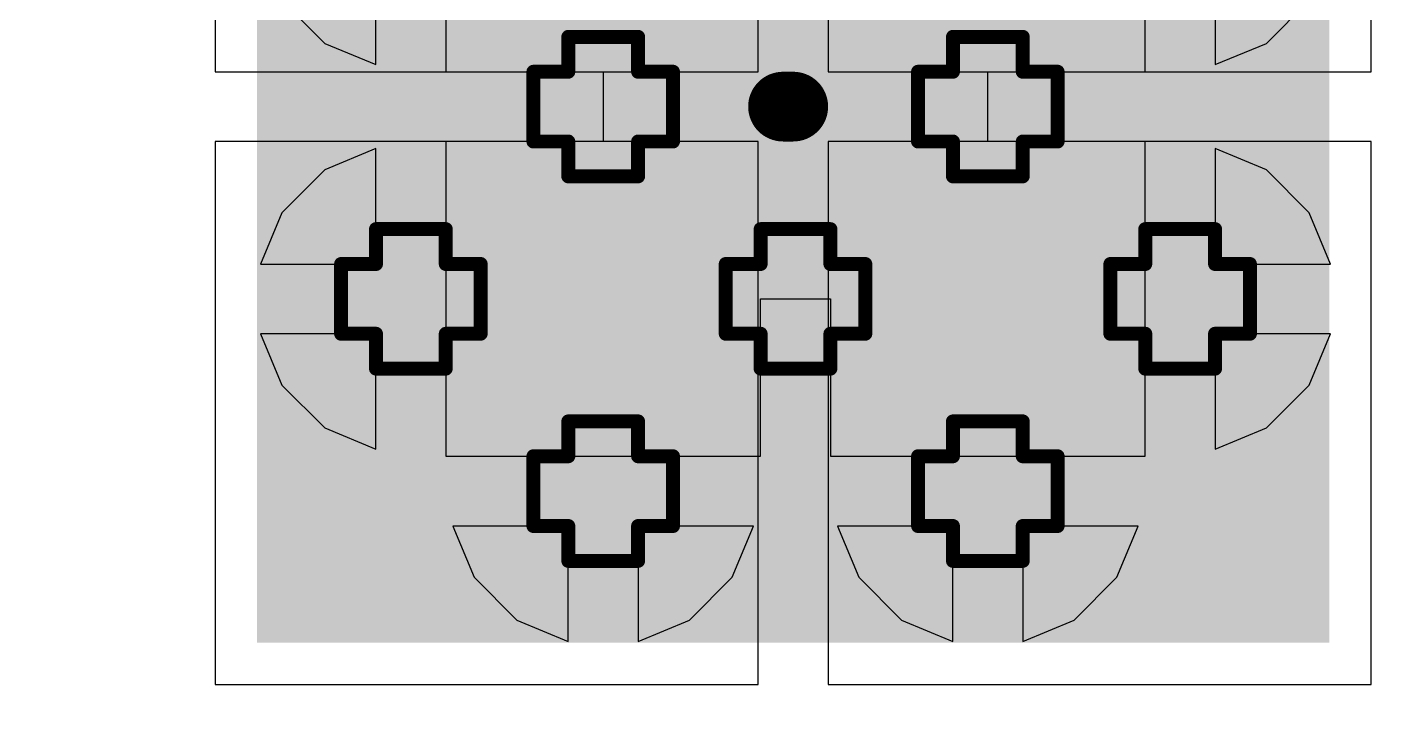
# Model space of a CAD drawing. Header units: inches. Extents: x -60 to 307, y -25 to 134.
# Drawn here: x 18.712 to 23.682, y 37.809 to 40.294 of the extents above; entities that cross this region are included whole.
import ezdxf

# ---------------------------------------------------------------- set-up
doc = ezdxf.new("R2010")
doc.units = ezdxf.units.IN
for name, color, linetype in [('BOARD OUTLINE', 216, 'Continuous'), ('Bottom Layer', 5, 'Continuous'), ('Bottom Solder', 6, 'Continuous'), ('Drill Drawing', 1, 'Continuous'), ('Top Layer', 1, 'Continuous'), ('Top Paste', 8, 'Continuous'), ('Top Solder', 216, 'Continuous'), ('Via Holes', 16, 'Continuous')]:
    doc.layers.add(name, color=color, linetype=linetype)

# ---------------------------------------------------------------- blocks, each defined once
blk = doc.blocks.new('41_SMD_M______10')
at = {"layer": 'Top Layer'}
blk.add_hatch(color=1, dxfattribs=at).paths.add_polyline_path([(-3.35, 3.11), (0.35, 3.11), (0.35, -0.59), (-3.35, -0.59)])
at = {"layer": 'Top Paste'}
blk.add_hatch(color=8, dxfattribs=at).paths.add_polyline_path([(-3.35, 3.11), (0.35, 3.11), (0.35, -0.59), (-3.35, -0.59)])
at = {"layer": 'Top Solder'}
blk.add_hatch(color=216, dxfattribs=at).paths.add_polyline_path([(-3.4516, 3.2116), (0.4516, 3.2116), (0.4516, -0.6916), (-3.4516, -0.6916)])

msp = doc.modelspace()

# ---------------------------------------------------------------- hatches: boundary and pattern name
at = {"layer": 'Bottom Layer'}
h = msp.add_hatch(color=5, dxfattribs=at)
edge = h.paths.add_edge_path()
edge.add_arc((20.8084, 40.005), 0.3, 0, 360)
h = msp.add_hatch(color=5, dxfattribs=at)
edge = h.paths.add_edge_path()
edge.add_arc((22.2084, 40.005), 0.3, 0, 360)
h = msp.add_hatch(color=5, dxfattribs=at)
edge = h.paths.add_edge_path()
edge.add_arc((20.1084, 39.305), 0.3, 0, 360)
h = msp.add_hatch(color=5, dxfattribs=at)
edge = h.paths.add_edge_path()
edge.add_arc((21.5084, 39.305), 0.3, 0, 360)
h = msp.add_hatch(color=5, dxfattribs=at)
edge = h.paths.add_edge_path()
edge.add_arc((22.9084, 39.305), 0.3, 0, 360)
h = msp.add_hatch(color=5, dxfattribs=at)
edge = h.paths.add_edge_path()
edge.add_arc((20.8084, 38.605), 0.3, 0, 360)
h = msp.add_hatch(color=5, dxfattribs=at)
edge = h.paths.add_edge_path()
edge.add_arc((22.2084, 38.605), 0.3, 0, 360)
at = {"layer": 'Bottom Solder'}
h = msp.add_hatch(color=6, dxfattribs=at)
edge = h.paths.add_edge_path()
edge.add_arc((20.8084, 40.005), 0.4016, 0, 360)
h = msp.add_hatch(color=6, dxfattribs=at)
edge = h.paths.add_edge_path()
edge.add_arc((22.2084, 40.005), 0.4016, 0, 360)
h = msp.add_hatch(color=6, dxfattribs=at)
edge = h.paths.add_edge_path()
edge.add_arc((20.1084, 39.305), 0.4016, 0, 360)
h = msp.add_hatch(color=6, dxfattribs=at)
edge = h.paths.add_edge_path()
edge.add_arc((21.5084, 39.305), 0.4016, 0, 360)
h = msp.add_hatch(color=6, dxfattribs=at)
edge = h.paths.add_edge_path()
edge.add_arc((22.9084, 39.305), 0.4016, 0, 360)
h = msp.add_hatch(color=6, dxfattribs=at)
edge = h.paths.add_edge_path()
edge.add_arc((20.8084, 38.605), 0.4016, 0, 360)
h = msp.add_hatch(color=6, dxfattribs=at)
edge = h.paths.add_edge_path()
edge.add_arc((22.2084, 38.605), 0.4016, 0, 360)
at = {"layer": 'Top Layer'}
h = msp.add_hatch(color=1, dxfattribs=at)
edge = h.paths.add_edge_path()
edge.add_arc((20.8084, 40.005), 0.3, 0, 360)
h = msp.add_hatch(color=1, dxfattribs=at)
edge = h.paths.add_edge_path()
edge.add_arc((22.2084, 40.005), 0.3, 0, 360)
h = msp.add_hatch(color=1, dxfattribs=at)
edge = h.paths.add_edge_path()
edge.add_arc((20.1084, 39.305), 0.3, 0, 360)
h = msp.add_hatch(color=1, dxfattribs=at)
edge = h.paths.add_edge_path()
edge.add_arc((21.5084, 39.305), 0.3, 0, 360)
h = msp.add_hatch(color=1, dxfattribs=at)
edge = h.paths.add_edge_path()
edge.add_arc((22.9084, 39.305), 0.3, 0, 360)
h = msp.add_hatch(color=1, dxfattribs=at)
edge = h.paths.add_edge_path()
edge.add_arc((20.8084, 38.605), 0.3, 0, 360)
h = msp.add_hatch(color=1, dxfattribs=at)
edge = h.paths.add_edge_path()
edge.add_arc((22.2084, 38.605), 0.3, 0, 360)
at = {"layer": 'Top Solder'}
h = msp.add_hatch(color=216, dxfattribs=at)
edge = h.paths.add_edge_path()
edge.add_arc((20.8084, 40.005), 0.4016, 0, 360)
h = msp.add_hatch(color=216, dxfattribs=at)
edge = h.paths.add_edge_path()
edge.add_arc((22.2084, 40.005), 0.4016, 0, 360)
h = msp.add_hatch(color=216, dxfattribs=at)
edge = h.paths.add_edge_path()
edge.add_arc((20.1084, 39.305), 0.4016, 0, 360)
h = msp.add_hatch(color=216, dxfattribs=at)
edge = h.paths.add_edge_path()
edge.add_arc((21.5084, 39.305), 0.4016, 0, 360)
h = msp.add_hatch(color=216, dxfattribs=at)
edge = h.paths.add_edge_path()
edge.add_arc((22.9084, 39.305), 0.4016, 0, 360)
h = msp.add_hatch(color=216, dxfattribs=at)
edge = h.paths.add_edge_path()
edge.add_arc((20.8084, 38.605), 0.4016, 0, 360)
h = msp.add_hatch(color=216, dxfattribs=at)
edge = h.paths.add_edge_path()
edge.add_arc((22.2084, 38.605), 0.4016, 0, 360)
at = {"layer": 'Via Holes'}
h = msp.add_hatch(color=7, dxfattribs=at)
edge = h.paths.add_edge_path()
edge.add_arc((20.8084, 40.005), 0.15, 0, 360)
h = msp.add_hatch(color=7, dxfattribs=at)
edge = h.paths.add_edge_path()
edge.add_arc((22.2084, 40.005), 0.15, 0, 360)
h = msp.add_hatch(color=7, dxfattribs=at)
edge = h.paths.add_edge_path()
edge.add_arc((20.1084, 39.305), 0.15, 0, 360)
h = msp.add_hatch(color=7, dxfattribs=at)
edge = h.paths.add_edge_path()
edge.add_arc((21.5084, 39.305), 0.15, 0, 360)
h = msp.add_hatch(color=7, dxfattribs=at)
edge = h.paths.add_edge_path()
edge.add_arc((22.9084, 39.305), 0.15, 0, 360)
h = msp.add_hatch(color=7, dxfattribs=at)
edge = h.paths.add_edge_path()
edge.add_arc((20.8084, 38.605), 0.15, 0, 360)
h = msp.add_hatch(color=7, dxfattribs=at)
edge = h.paths.add_edge_path()
edge.add_arc((22.2084, 38.605), 0.15, 0, 360)

# ---------------------------------------------------------------- linework, layer by layer
at = {"layer": 'BOARD OUTLINE'}
msp.add_lwpolyline([(33.8897, 54.2383, 0.254, 0.254, -6.230382), (11.9835, 54.2604, 0.254, 0.254, 0)], format="xyseb", dxfattribs=at)
at = {"layer": 'Bottom Layer'}
for p, q in [((20.2354, 40.705), (20.2354, 40.132)), ((22.7814, 40.132), (22.7814, 40.705)), ((19.9814, 40.158), (19.9814, 40.578)), ((23.0354, 40.578), (23.0354, 40.158)), ((19.6387, 40.3912), (19.7946, 40.2353)), ((23.2222, 40.2353), (23.3781, 40.3912)), ((19.7946, 40.2353), (19.9814, 40.158)), ((23.0354, 40.158), (23.2222, 40.2353)), ((20.2354, 40.132), (20.8084, 40.132)), ((20.8084, 40.132), (20.8084, 39.878)), ((22.2084, 39.878), (22.2084, 40.132)), ((22.2084, 40.132), (22.7814, 40.132)), ((20.8084, 39.878), (20.2354, 39.878)), ((20.2354, 39.878), (20.2354, 39.305)), ((22.7814, 39.878), (22.2084, 39.878)), ((22.7814, 39.305), (22.7814, 39.878)), ((19.9814, 39.852), (19.7946, 39.7747)), ((19.9814, 39.432), (19.9814, 39.852)), ((23.2222, 39.7747), (23.0354, 39.852)), ((23.0354, 39.852), (23.0354, 39.432)), ((19.7946, 39.7747), (19.6387, 39.6188)), ((23.3781, 39.6188), (23.2222, 39.7747)), ((19.6387, 39.6188), (19.5614, 39.432)), ((23.4554, 39.432), (23.3781, 39.6188)), ((19.5614, 39.432), (19.9814, 39.432)), ((23.0354, 39.432), (23.4554, 39.432)), ((20.2354, 39.305), (20.2354, 38.732)), ((21.3814, 38.732), (21.3814, 39.305)), ((21.3814, 39.305), (21.6354, 39.305)), ((21.6354, 39.305), (21.6354, 38.732)), ((22.7814, 38.732), (22.7814, 39.305)), ((19.9814, 39.178), (19.5614, 39.178)), ((19.5614, 39.178), (19.6387, 38.9912)), ((19.9814, 38.758), (19.9814, 39.178)), ((23.4554, 39.178), (23.0354, 39.178)), ((23.0354, 39.178), (23.0354, 38.758)), ((23.3781, 38.9912), (23.4554, 39.178)), ((19.6387, 38.9912), (19.7946, 38.8353)), ((23.2222, 38.8353), (23.3781, 38.9912)), ((19.7946, 38.8353), (19.9814, 38.758)), ((23.0354, 38.758), (23.2222, 38.8353)), ((20.2354, 38.732), (21.3814, 38.732)), ((21.6354, 38.732), (22.7814, 38.732)), ((20.6814, 38.478), (20.2614, 38.478)), ((20.2614, 38.478), (20.3387, 38.2912)), ((20.6814, 38.058), (20.6814, 38.478)), ((21.3554, 38.478), (20.9354, 38.478)), ((20.9354, 38.478), (20.9354, 38.058)), ((21.2781, 38.2912), (21.3554, 38.478)), ((22.0814, 38.478), (21.6614, 38.478)), ((21.6614, 38.478), (21.7387, 38.2912)), ((22.0814, 38.058), (22.0814, 38.478)), ((22.7554, 38.478), (22.3354, 38.478)), ((22.3354, 38.478), (22.3354, 38.058)), ((22.6781, 38.2912), (22.7554, 38.478)), ((20.3387, 38.2912), (20.4946, 38.1353)), ((21.1222, 38.1353), (21.2781, 38.2912)), ((21.7387, 38.2912), (21.8946, 38.1353)), ((22.5222, 38.1353), (22.6781, 38.2912)), ((20.4946, 38.1353), (20.6814, 38.058)), ((20.9354, 38.058), (21.1222, 38.1353)), ((21.8946, 38.1353), (22.0814, 38.058)), ((22.3354, 38.058), (22.5222, 38.1353))]:
    msp.add_line(p, q, dxfattribs=at)
at = {"layer": 'Drill Drawing'}
for points in [[(20.6814, 40.132, 0.0508, 0.0508, 0), (20.6814, 40.259, 0.0508, 0.0508, 0)], [(20.6814, 40.259, 0.0508, 0.0508, 0), (20.9354, 40.259, 0.0508, 0.0508, 0)], [(20.9354, 40.132, 0.0508, 0.0508, 0), (20.9354, 40.259, 0.0508, 0.0508, 0)], [(22.0814, 40.132, 0.0508, 0.0508, 0), (22.0814, 40.259, 0.0508, 0.0508, 0)], [(22.0814, 40.259, 0.0508, 0.0508, 0), (22.3354, 40.259, 0.0508, 0.0508, 0)], [(22.3354, 40.132, 0.0508, 0.0508, 0), (22.3354, 40.259, 0.0508, 0.0508, 0)], [(20.5544, 39.878, 0.0508, 0.0508, 0), (20.5544, 40.132, 0.0508, 0.0508, 0)], [(20.5544, 40.132, 0.0508, 0.0508, 0), (20.6814, 40.132, 0.0508, 0.0508, 0)], [(20.9354, 40.132, 0.0508, 0.0508, 0), (21.0624, 40.132, 0.0508, 0.0508, 0)], [(21.0624, 39.878, 0.0508, 0.0508, 0), (21.0624, 40.132, 0.0508, 0.0508, 0)], [(21.9544, 39.878, 0.0508, 0.0508, 0), (21.9544, 40.132, 0.0508, 0.0508, 0)], [(21.9544, 40.132, 0.0508, 0.0508, 0), (22.0814, 40.132, 0.0508, 0.0508, 0)], [(22.3354, 40.132, 0.0508, 0.0508, 0), (22.4624, 40.132, 0.0508, 0.0508, 0)], [(22.4624, 39.878, 0.0508, 0.0508, 0), (22.4624, 40.132, 0.0508, 0.0508, 0)], [(20.5544, 39.878, 0.0508, 0.0508, 0), (20.6814, 39.878, 0.0508, 0.0508, 0)], [(20.6814, 39.751, 0.0508, 0.0508, 0), (20.6814, 39.878, 0.0508, 0.0508, 0)], [(20.9354, 39.878, 0.0508, 0.0508, 0), (21.0624, 39.878, 0.0508, 0.0508, 0)], [(20.9354, 39.751, 0.0508, 0.0508, 0), (20.9354, 39.878, 0.0508, 0.0508, 0)], [(21.9544, 39.878, 0.0508, 0.0508, 0), (22.0814, 39.878, 0.0508, 0.0508, 0)], [(22.0814, 39.751, 0.0508, 0.0508, 0), (22.0814, 39.878, 0.0508, 0.0508, 0)], [(22.3354, 39.878, 0.0508, 0.0508, 0), (22.4624, 39.878, 0.0508, 0.0508, 0)], [(22.3354, 39.751, 0.0508, 0.0508, 0), (22.3354, 39.878, 0.0508, 0.0508, 0)], [(20.6814, 39.751, 0.0508, 0.0508, 0), (20.9354, 39.751, 0.0508, 0.0508, 0)], [(22.0814, 39.751, 0.0508, 0.0508, 0), (22.3354, 39.751, 0.0508, 0.0508, 0)], [(19.9814, 39.432, 0.0508, 0.0508, 0), (19.9814, 39.559, 0.0508, 0.0508, 0)], [(19.9814, 39.559, 0.0508, 0.0508, 0), (20.2354, 39.559, 0.0508, 0.0508, 0)], [(20.2354, 39.432, 0.0508, 0.0508, 0), (20.2354, 39.559, 0.0508, 0.0508, 0)], [(21.3814, 39.432, 0.0508, 0.0508, 0), (21.3814, 39.559, 0.0508, 0.0508, 0)], [(21.3814, 39.559, 0.0508, 0.0508, 0), (21.6354, 39.559, 0.0508, 0.0508, 0)], [(21.6354, 39.432, 0.0508, 0.0508, 0), (21.6354, 39.559, 0.0508, 0.0508, 0)], [(22.7814, 39.432, 0.0508, 0.0508, 0), (22.7814, 39.559, 0.0508, 0.0508, 0)], [(22.7814, 39.559, 0.0508, 0.0508, 0), (23.0354, 39.559, 0.0508, 0.0508, 0)], [(23.0354, 39.432, 0.0508, 0.0508, 0), (23.0354, 39.559, 0.0508, 0.0508, 0)], [(19.8544, 39.178, 0.0508, 0.0508, 0), (19.8544, 39.432, 0.0508, 0.0508, 0)], [(19.8544, 39.432, 0.0508, 0.0508, 0), (19.9814, 39.432, 0.0508, 0.0508, 0)], [(20.2354, 39.432, 0.0508, 0.0508, 0), (20.3624, 39.432, 0.0508, 0.0508, 0)], [(20.3624, 39.178, 0.0508, 0.0508, 0), (20.3624, 39.432, 0.0508, 0.0508, 0)], [(21.2544, 39.178, 0.0508, 0.0508, 0), (21.2544, 39.432, 0.0508, 0.0508, 0)], [(21.2544, 39.432, 0.0508, 0.0508, 0), (21.3814, 39.432, 0.0508, 0.0508, 0)], [(21.6354, 39.432, 0.0508, 0.0508, 0), (21.7624, 39.432, 0.0508, 0.0508, 0)], [(21.7624, 39.178, 0.0508, 0.0508, 0), (21.7624, 39.432, 0.0508, 0.0508, 0)], [(22.6544, 39.178, 0.0508, 0.0508, 0), (22.6544, 39.432, 0.0508, 0.0508, 0)], [(22.6544, 39.432, 0.0508, 0.0508, 0), (22.7814, 39.432, 0.0508, 0.0508, 0)], [(23.0354, 39.432, 0.0508, 0.0508, 0), (23.1624, 39.432, 0.0508, 0.0508, 0)], [(23.1624, 39.178, 0.0508, 0.0508, 0), (23.1624, 39.432, 0.0508, 0.0508, 0)], [(19.8544, 39.178, 0.0508, 0.0508, 0), (19.9814, 39.178, 0.0508, 0.0508, 0)], [(19.9814, 39.051, 0.0508, 0.0508, 0), (19.9814, 39.178, 0.0508, 0.0508, 0)], [(20.2354, 39.178, 0.0508, 0.0508, 0), (20.3624, 39.178, 0.0508, 0.0508, 0)], [(20.2354, 39.051, 0.0508, 0.0508, 0), (20.2354, 39.178, 0.0508, 0.0508, 0)], [(21.2544, 39.178, 0.0508, 0.0508, 0), (21.3814, 39.178, 0.0508, 0.0508, 0)], [(21.3814, 39.051, 0.0508, 0.0508, 0), (21.3814, 39.178, 0.0508, 0.0508, 0)], [(21.6354, 39.178, 0.0508, 0.0508, 0), (21.7624, 39.178, 0.0508, 0.0508, 0)], [(21.6354, 39.051, 0.0508, 0.0508, 0), (21.6354, 39.178, 0.0508, 0.0508, 0)], [(22.6544, 39.178, 0.0508, 0.0508, 0), (22.7814, 39.178, 0.0508, 0.0508, 0)], [(22.7814, 39.051, 0.0508, 0.0508, 0), (22.7814, 39.178, 0.0508, 0.0508, 0)], [(23.0354, 39.178, 0.0508, 0.0508, 0), (23.1624, 39.178, 0.0508, 0.0508, 0)], [(23.0354, 39.051, 0.0508, 0.0508, 0), (23.0354, 39.178, 0.0508, 0.0508, 0)], [(19.9814, 39.051, 0.0508, 0.0508, 0), (20.2354, 39.051, 0.0508, 0.0508, 0)], [(21.3814, 39.051, 0.0508, 0.0508, 0), (21.6354, 39.051, 0.0508, 0.0508, 0)], [(22.7814, 39.051, 0.0508, 0.0508, 0), (23.0354, 39.051, 0.0508, 0.0508, 0)], [(20.6814, 38.732, 0.0508, 0.0508, 0), (20.6814, 38.859, 0.0508, 0.0508, 0)], [(20.6814, 38.859, 0.0508, 0.0508, 0), (20.9354, 38.859, 0.0508, 0.0508, 0)], [(20.9354, 38.732, 0.0508, 0.0508, 0), (20.9354, 38.859, 0.0508, 0.0508, 0)], [(22.0814, 38.732, 0.0508, 0.0508, 0), (22.0814, 38.859, 0.0508, 0.0508, 0)], [(22.0814, 38.859, 0.0508, 0.0508, 0), (22.3354, 38.859, 0.0508, 0.0508, 0)], [(22.3354, 38.732, 0.0508, 0.0508, 0), (22.3354, 38.859, 0.0508, 0.0508, 0)], [(20.5544, 38.478, 0.0508, 0.0508, 0), (20.5544, 38.732, 0.0508, 0.0508, 0)], [(20.5544, 38.732, 0.0508, 0.0508, 0), (20.6814, 38.732, 0.0508, 0.0508, 0)], [(20.9354, 38.732, 0.0508, 0.0508, 0), (21.0624, 38.732, 0.0508, 0.0508, 0)], [(21.0624, 38.478, 0.0508, 0.0508, 0), (21.0624, 38.732, 0.0508, 0.0508, 0)], [(21.9544, 38.478, 0.0508, 0.0508, 0), (21.9544, 38.732, 0.0508, 0.0508, 0)], [(21.9544, 38.732, 0.0508, 0.0508, 0), (22.0814, 38.732, 0.0508, 0.0508, 0)], [(22.3354, 38.732, 0.0508, 0.0508, 0), (22.4624, 38.732, 0.0508, 0.0508, 0)], [(22.4624, 38.478, 0.0508, 0.0508, 0), (22.4624, 38.732, 0.0508, 0.0508, 0)], [(20.5544, 38.478, 0.0508, 0.0508, 0), (20.6814, 38.478, 0.0508, 0.0508, 0)], [(20.6814, 38.351, 0.0508, 0.0508, 0), (20.6814, 38.478, 0.0508, 0.0508, 0)], [(20.9354, 38.478, 0.0508, 0.0508, 0), (21.0624, 38.478, 0.0508, 0.0508, 0)], [(20.9354, 38.351, 0.0508, 0.0508, 0), (20.9354, 38.478, 0.0508, 0.0508, 0)], [(21.9544, 38.478, 0.0508, 0.0508, 0), (22.0814, 38.478, 0.0508, 0.0508, 0)], [(22.0814, 38.351, 0.0508, 0.0508, 0), (22.0814, 38.478, 0.0508, 0.0508, 0)], [(22.3354, 38.478, 0.0508, 0.0508, 0), (22.4624, 38.478, 0.0508, 0.0508, 0)], [(22.3354, 38.351, 0.0508, 0.0508, 0), (22.3354, 38.478, 0.0508, 0.0508, 0)], [(20.6814, 38.351, 0.0508, 0.0508, 0), (20.9354, 38.351, 0.0508, 0.0508, 0)], [(22.0814, 38.351, 0.0508, 0.0508, 0), (22.3354, 38.351, 0.0508, 0.0508, 0)]]:
    msp.add_lwpolyline(points, format="xyseb", dxfattribs=at)
for points in [[(20.6687, 40.259, 0.0254, 0.0254, 1), (20.6941, 40.259, 0.0254, 0.0254, 1)], [(20.6687, 40.259, 0.0254, 0.0254, 1), (20.6941, 40.259, 0.0254, 0.0254, 1)], [(20.9227, 40.259, 0.0254, 0.0254, 1), (20.9481, 40.259, 0.0254, 0.0254, 1)], [(20.9227, 40.259, 0.0254, 0.0254, 1), (20.9481, 40.259, 0.0254, 0.0254, 1)], [(22.0687, 40.259, 0.0254, 0.0254, 1), (22.0941, 40.259, 0.0254, 0.0254, 1)], [(22.0687, 40.259, 0.0254, 0.0254, 1), (22.0941, 40.259, 0.0254, 0.0254, 1)], [(22.3227, 40.259, 0.0254, 0.0254, 1), (22.3481, 40.259, 0.0254, 0.0254, 1)], [(22.3227, 40.259, 0.0254, 0.0254, 1), (22.3481, 40.259, 0.0254, 0.0254, 1)], [(20.5417, 40.132, 0.0254, 0.0254, 1), (20.5671, 40.132, 0.0254, 0.0254, 1)], [(20.5417, 40.132, 0.0254, 0.0254, 1), (20.5671, 40.132, 0.0254, 0.0254, 1)], [(20.6687, 40.132, 0.0254, 0.0254, 1), (20.6941, 40.132, 0.0254, 0.0254, 1)], [(20.6687, 40.132, 0.0254, 0.0254, 1), (20.6941, 40.132, 0.0254, 0.0254, 1)], [(20.9227, 40.132, 0.0254, 0.0254, 1), (20.9481, 40.132, 0.0254, 0.0254, 1)], [(20.9227, 40.132, 0.0254, 0.0254, 1), (20.9481, 40.132, 0.0254, 0.0254, 1)], [(21.0497, 40.132, 0.0254, 0.0254, 1), (21.0751, 40.132, 0.0254, 0.0254, 1)], [(21.0497, 40.132, 0.0254, 0.0254, 1), (21.0751, 40.132, 0.0254, 0.0254, 1)], [(21.9417, 40.132, 0.0254, 0.0254, 1), (21.9671, 40.132, 0.0254, 0.0254, 1)], [(21.9417, 40.132, 0.0254, 0.0254, 1), (21.9671, 40.132, 0.0254, 0.0254, 1)], [(22.0687, 40.132, 0.0254, 0.0254, 1), (22.0941, 40.132, 0.0254, 0.0254, 1)], [(22.0687, 40.132, 0.0254, 0.0254, 1), (22.0941, 40.132, 0.0254, 0.0254, 1)], [(22.3227, 40.132, 0.0254, 0.0254, 1), (22.3481, 40.132, 0.0254, 0.0254, 1)], [(22.3227, 40.132, 0.0254, 0.0254, 1), (22.3481, 40.132, 0.0254, 0.0254, 1)], [(22.4497, 40.132, 0.0254, 0.0254, 1), (22.4751, 40.132, 0.0254, 0.0254, 1)], [(22.4497, 40.132, 0.0254, 0.0254, 1), (22.4751, 40.132, 0.0254, 0.0254, 1)], [(20.5417, 39.878, 0.0254, 0.0254, 1), (20.5671, 39.878, 0.0254, 0.0254, 1)], [(20.5417, 39.878, 0.0254, 0.0254, 1), (20.5671, 39.878, 0.0254, 0.0254, 1)], [(20.6687, 39.878, 0.0254, 0.0254, 1), (20.6941, 39.878, 0.0254, 0.0254, 1)], [(20.6687, 39.878, 0.0254, 0.0254, 1), (20.6941, 39.878, 0.0254, 0.0254, 1)], [(20.9227, 39.878, 0.0254, 0.0254, 1), (20.9481, 39.878, 0.0254, 0.0254, 1)], [(20.9227, 39.878, 0.0254, 0.0254, 1), (20.9481, 39.878, 0.0254, 0.0254, 1)], [(21.0497, 39.878, 0.0254, 0.0254, 1), (21.0751, 39.878, 0.0254, 0.0254, 1)], [(21.0497, 39.878, 0.0254, 0.0254, 1), (21.0751, 39.878, 0.0254, 0.0254, 1)], [(21.9417, 39.878, 0.0254, 0.0254, 1), (21.9671, 39.878, 0.0254, 0.0254, 1)], [(21.9417, 39.878, 0.0254, 0.0254, 1), (21.9671, 39.878, 0.0254, 0.0254, 1)], [(22.0687, 39.878, 0.0254, 0.0254, 1), (22.0941, 39.878, 0.0254, 0.0254, 1)], [(22.0687, 39.878, 0.0254, 0.0254, 1), (22.0941, 39.878, 0.0254, 0.0254, 1)], [(22.3227, 39.878, 0.0254, 0.0254, 1), (22.3481, 39.878, 0.0254, 0.0254, 1)], [(22.3227, 39.878, 0.0254, 0.0254, 1), (22.3481, 39.878, 0.0254, 0.0254, 1)], [(22.4497, 39.878, 0.0254, 0.0254, 1), (22.4751, 39.878, 0.0254, 0.0254, 1)], [(22.4497, 39.878, 0.0254, 0.0254, 1), (22.4751, 39.878, 0.0254, 0.0254, 1)], [(20.6687, 39.751, 0.0254, 0.0254, 1), (20.6941, 39.751, 0.0254, 0.0254, 1)], [(20.6687, 39.751, 0.0254, 0.0254, 1), (20.6941, 39.751, 0.0254, 0.0254, 1)], [(20.9227, 39.751, 0.0254, 0.0254, 1), (20.9481, 39.751, 0.0254, 0.0254, 1)], [(20.9227, 39.751, 0.0254, 0.0254, 1), (20.9481, 39.751, 0.0254, 0.0254, 1)], [(22.0687, 39.751, 0.0254, 0.0254, 1), (22.0941, 39.751, 0.0254, 0.0254, 1)], [(22.0687, 39.751, 0.0254, 0.0254, 1), (22.0941, 39.751, 0.0254, 0.0254, 1)], [(22.3227, 39.751, 0.0254, 0.0254, 1), (22.3481, 39.751, 0.0254, 0.0254, 1)], [(22.3227, 39.751, 0.0254, 0.0254, 1), (22.3481, 39.751, 0.0254, 0.0254, 1)], [(19.9687, 39.559, 0.0254, 0.0254, 1), (19.9941, 39.559, 0.0254, 0.0254, 1)], [(19.9687, 39.559, 0.0254, 0.0254, 1), (19.9941, 39.559, 0.0254, 0.0254, 1)], [(20.2227, 39.559, 0.0254, 0.0254, 1), (20.2481, 39.559, 0.0254, 0.0254, 1)], [(20.2227, 39.559, 0.0254, 0.0254, 1), (20.2481, 39.559, 0.0254, 0.0254, 1)], [(21.3687, 39.559, 0.0254, 0.0254, 1), (21.3941, 39.559, 0.0254, 0.0254, 1)], [(21.3687, 39.559, 0.0254, 0.0254, 1), (21.3941, 39.559, 0.0254, 0.0254, 1)], [(21.6227, 39.559, 0.0254, 0.0254, 1), (21.6481, 39.559, 0.0254, 0.0254, 1)], [(21.6227, 39.559, 0.0254, 0.0254, 1), (21.6481, 39.559, 0.0254, 0.0254, 1)], [(22.7687, 39.559, 0.0254, 0.0254, 1), (22.7941, 39.559, 0.0254, 0.0254, 1)], [(22.7687, 39.559, 0.0254, 0.0254, 1), (22.7941, 39.559, 0.0254, 0.0254, 1)], [(23.0227, 39.559, 0.0254, 0.0254, 1), (23.0481, 39.559, 0.0254, 0.0254, 1)], [(23.0227, 39.559, 0.0254, 0.0254, 1), (23.0481, 39.559, 0.0254, 0.0254, 1)], [(19.8417, 39.432, 0.0254, 0.0254, 1), (19.8671, 39.432, 0.0254, 0.0254, 1)], [(19.8417, 39.432, 0.0254, 0.0254, 1), (19.8671, 39.432, 0.0254, 0.0254, 1)], [(19.9687, 39.432, 0.0254, 0.0254, 1), (19.9941, 39.432, 0.0254, 0.0254, 1)], [(19.9687, 39.432, 0.0254, 0.0254, 1), (19.9941, 39.432, 0.0254, 0.0254, 1)], [(20.2227, 39.432, 0.0254, 0.0254, 1), (20.2481, 39.432, 0.0254, 0.0254, 1)], [(20.2227, 39.432, 0.0254, 0.0254, 1), (20.2481, 39.432, 0.0254, 0.0254, 1)], [(20.3497, 39.432, 0.0254, 0.0254, 1), (20.3751, 39.432, 0.0254, 0.0254, 1)], [(20.3497, 39.432, 0.0254, 0.0254, 1), (20.3751, 39.432, 0.0254, 0.0254, 1)], [(21.2417, 39.432, 0.0254, 0.0254, 1), (21.2671, 39.432, 0.0254, 0.0254, 1)], [(21.2417, 39.432, 0.0254, 0.0254, 1), (21.2671, 39.432, 0.0254, 0.0254, 1)], [(21.3687, 39.432, 0.0254, 0.0254, 1), (21.3941, 39.432, 0.0254, 0.0254, 1)], [(21.3687, 39.432, 0.0254, 0.0254, 1), (21.3941, 39.432, 0.0254, 0.0254, 1)], [(21.6227, 39.432, 0.0254, 0.0254, 1), (21.6481, 39.432, 0.0254, 0.0254, 1)], [(21.6227, 39.432, 0.0254, 0.0254, 1), (21.6481, 39.432, 0.0254, 0.0254, 1)], [(21.7497, 39.432, 0.0254, 0.0254, 1), (21.7751, 39.432, 0.0254, 0.0254, 1)], [(21.7497, 39.432, 0.0254, 0.0254, 1), (21.7751, 39.432, 0.0254, 0.0254, 1)], [(22.6417, 39.432, 0.0254, 0.0254, 1), (22.6671, 39.432, 0.0254, 0.0254, 1)], [(22.6417, 39.432, 0.0254, 0.0254, 1), (22.6671, 39.432, 0.0254, 0.0254, 1)], [(22.7687, 39.432, 0.0254, 0.0254, 1), (22.7941, 39.432, 0.0254, 0.0254, 1)], [(22.7687, 39.432, 0.0254, 0.0254, 1), (22.7941, 39.432, 0.0254, 0.0254, 1)], [(23.0227, 39.432, 0.0254, 0.0254, 1), (23.0481, 39.432, 0.0254, 0.0254, 1)], [(23.0227, 39.432, 0.0254, 0.0254, 1), (23.0481, 39.432, 0.0254, 0.0254, 1)], [(23.1497, 39.432, 0.0254, 0.0254, 1), (23.1751, 39.432, 0.0254, 0.0254, 1)], [(23.1497, 39.432, 0.0254, 0.0254, 1), (23.1751, 39.432, 0.0254, 0.0254, 1)], [(19.8417, 39.178, 0.0254, 0.0254, 1), (19.8671, 39.178, 0.0254, 0.0254, 1)], [(19.8417, 39.178, 0.0254, 0.0254, 1), (19.8671, 39.178, 0.0254, 0.0254, 1)], [(19.9687, 39.178, 0.0254, 0.0254, 1), (19.9941, 39.178, 0.0254, 0.0254, 1)], [(19.9687, 39.178, 0.0254, 0.0254, 1), (19.9941, 39.178, 0.0254, 0.0254, 1)], [(20.2227, 39.178, 0.0254, 0.0254, 1), (20.2481, 39.178, 0.0254, 0.0254, 1)], [(20.2227, 39.178, 0.0254, 0.0254, 1), (20.2481, 39.178, 0.0254, 0.0254, 1)], [(20.3497, 39.178, 0.0254, 0.0254, 1), (20.3751, 39.178, 0.0254, 0.0254, 1)], [(20.3497, 39.178, 0.0254, 0.0254, 1), (20.3751, 39.178, 0.0254, 0.0254, 1)], [(21.2417, 39.178, 0.0254, 0.0254, 1), (21.2671, 39.178, 0.0254, 0.0254, 1)], [(21.2417, 39.178, 0.0254, 0.0254, 1), (21.2671, 39.178, 0.0254, 0.0254, 1)], [(21.3687, 39.178, 0.0254, 0.0254, 1), (21.3941, 39.178, 0.0254, 0.0254, 1)], [(21.3687, 39.178, 0.0254, 0.0254, 1), (21.3941, 39.178, 0.0254, 0.0254, 1)], [(21.6227, 39.178, 0.0254, 0.0254, 1), (21.6481, 39.178, 0.0254, 0.0254, 1)], [(21.6227, 39.178, 0.0254, 0.0254, 1), (21.6481, 39.178, 0.0254, 0.0254, 1)], [(21.7497, 39.178, 0.0254, 0.0254, 1), (21.7751, 39.178, 0.0254, 0.0254, 1)], [(21.7497, 39.178, 0.0254, 0.0254, 1), (21.7751, 39.178, 0.0254, 0.0254, 1)], [(22.6417, 39.178, 0.0254, 0.0254, 1), (22.6671, 39.178, 0.0254, 0.0254, 1)], [(22.6417, 39.178, 0.0254, 0.0254, 1), (22.6671, 39.178, 0.0254, 0.0254, 1)], [(22.7687, 39.178, 0.0254, 0.0254, 1), (22.7941, 39.178, 0.0254, 0.0254, 1)], [(22.7687, 39.178, 0.0254, 0.0254, 1), (22.7941, 39.178, 0.0254, 0.0254, 1)], [(23.0227, 39.178, 0.0254, 0.0254, 1), (23.0481, 39.178, 0.0254, 0.0254, 1)], [(23.0227, 39.178, 0.0254, 0.0254, 1), (23.0481, 39.178, 0.0254, 0.0254, 1)], [(23.1497, 39.178, 0.0254, 0.0254, 1), (23.1751, 39.178, 0.0254, 0.0254, 1)], [(23.1497, 39.178, 0.0254, 0.0254, 1), (23.1751, 39.178, 0.0254, 0.0254, 1)], [(19.9687, 39.051, 0.0254, 0.0254, 1), (19.9941, 39.051, 0.0254, 0.0254, 1)], [(19.9687, 39.051, 0.0254, 0.0254, 1), (19.9941, 39.051, 0.0254, 0.0254, 1)], [(20.2227, 39.051, 0.0254, 0.0254, 1), (20.2481, 39.051, 0.0254, 0.0254, 1)], [(20.2227, 39.051, 0.0254, 0.0254, 1), (20.2481, 39.051, 0.0254, 0.0254, 1)], [(21.3687, 39.051, 0.0254, 0.0254, 1), (21.3941, 39.051, 0.0254, 0.0254, 1)], [(21.3687, 39.051, 0.0254, 0.0254, 1), (21.3941, 39.051, 0.0254, 0.0254, 1)], [(21.6227, 39.051, 0.0254, 0.0254, 1), (21.6481, 39.051, 0.0254, 0.0254, 1)], [(21.6227, 39.051, 0.0254, 0.0254, 1), (21.6481, 39.051, 0.0254, 0.0254, 1)], [(22.7687, 39.051, 0.0254, 0.0254, 1), (22.7941, 39.051, 0.0254, 0.0254, 1)], [(22.7687, 39.051, 0.0254, 0.0254, 1), (22.7941, 39.051, 0.0254, 0.0254, 1)], [(23.0227, 39.051, 0.0254, 0.0254, 1), (23.0481, 39.051, 0.0254, 0.0254, 1)], [(23.0227, 39.051, 0.0254, 0.0254, 1), (23.0481, 39.051, 0.0254, 0.0254, 1)], [(20.6687, 38.859, 0.0254, 0.0254, 1), (20.6941, 38.859, 0.0254, 0.0254, 1)], [(20.6687, 38.859, 0.0254, 0.0254, 1), (20.6941, 38.859, 0.0254, 0.0254, 1)], [(20.9227, 38.859, 0.0254, 0.0254, 1), (20.9481, 38.859, 0.0254, 0.0254, 1)], [(20.9227, 38.859, 0.0254, 0.0254, 1), (20.9481, 38.859, 0.0254, 0.0254, 1)], [(22.0687, 38.859, 0.0254, 0.0254, 1), (22.0941, 38.859, 0.0254, 0.0254, 1)], [(22.0687, 38.859, 0.0254, 0.0254, 1), (22.0941, 38.859, 0.0254, 0.0254, 1)], [(22.3227, 38.859, 0.0254, 0.0254, 1), (22.3481, 38.859, 0.0254, 0.0254, 1)], [(22.3227, 38.859, 0.0254, 0.0254, 1), (22.3481, 38.859, 0.0254, 0.0254, 1)], [(20.5417, 38.732, 0.0254, 0.0254, 1), (20.5671, 38.732, 0.0254, 0.0254, 1)], [(20.5417, 38.732, 0.0254, 0.0254, 1), (20.5671, 38.732, 0.0254, 0.0254, 1)], [(20.6687, 38.732, 0.0254, 0.0254, 1), (20.6941, 38.732, 0.0254, 0.0254, 1)], [(20.6687, 38.732, 0.0254, 0.0254, 1), (20.6941, 38.732, 0.0254, 0.0254, 1)], [(20.9227, 38.732, 0.0254, 0.0254, 1), (20.9481, 38.732, 0.0254, 0.0254, 1)], [(20.9227, 38.732, 0.0254, 0.0254, 1), (20.9481, 38.732, 0.0254, 0.0254, 1)], [(21.0497, 38.732, 0.0254, 0.0254, 1), (21.0751, 38.732, 0.0254, 0.0254, 1)], [(21.0497, 38.732, 0.0254, 0.0254, 1), (21.0751, 38.732, 0.0254, 0.0254, 1)], [(21.9417, 38.732, 0.0254, 0.0254, 1), (21.9671, 38.732, 0.0254, 0.0254, 1)], [(21.9417, 38.732, 0.0254, 0.0254, 1), (21.9671, 38.732, 0.0254, 0.0254, 1)], [(22.0687, 38.732, 0.0254, 0.0254, 1), (22.0941, 38.732, 0.0254, 0.0254, 1)], [(22.0687, 38.732, 0.0254, 0.0254, 1), (22.0941, 38.732, 0.0254, 0.0254, 1)], [(22.3227, 38.732, 0.0254, 0.0254, 1), (22.3481, 38.732, 0.0254, 0.0254, 1)], [(22.3227, 38.732, 0.0254, 0.0254, 1), (22.3481, 38.732, 0.0254, 0.0254, 1)], [(22.4497, 38.732, 0.0254, 0.0254, 1), (22.4751, 38.732, 0.0254, 0.0254, 1)], [(22.4497, 38.732, 0.0254, 0.0254, 1), (22.4751, 38.732, 0.0254, 0.0254, 1)], [(20.5417, 38.478, 0.0254, 0.0254, 1), (20.5671, 38.478, 0.0254, 0.0254, 1)], [(20.5417, 38.478, 0.0254, 0.0254, 1), (20.5671, 38.478, 0.0254, 0.0254, 1)], [(20.6687, 38.478, 0.0254, 0.0254, 1), (20.6941, 38.478, 0.0254, 0.0254, 1)], [(20.6687, 38.478, 0.0254, 0.0254, 1), (20.6941, 38.478, 0.0254, 0.0254, 1)], [(20.9227, 38.478, 0.0254, 0.0254, 1), (20.9481, 38.478, 0.0254, 0.0254, 1)], [(20.9227, 38.478, 0.0254, 0.0254, 1), (20.9481, 38.478, 0.0254, 0.0254, 1)], [(21.0497, 38.478, 0.0254, 0.0254, 1), (21.0751, 38.478, 0.0254, 0.0254, 1)], [(21.0497, 38.478, 0.0254, 0.0254, 1), (21.0751, 38.478, 0.0254, 0.0254, 1)], [(21.9417, 38.478, 0.0254, 0.0254, 1), (21.9671, 38.478, 0.0254, 0.0254, 1)], [(21.9417, 38.478, 0.0254, 0.0254, 1), (21.9671, 38.478, 0.0254, 0.0254, 1)], [(22.0687, 38.478, 0.0254, 0.0254, 1), (22.0941, 38.478, 0.0254, 0.0254, 1)], [(22.0687, 38.478, 0.0254, 0.0254, 1), (22.0941, 38.478, 0.0254, 0.0254, 1)], [(22.3227, 38.478, 0.0254, 0.0254, 1), (22.3481, 38.478, 0.0254, 0.0254, 1)], [(22.3227, 38.478, 0.0254, 0.0254, 1), (22.3481, 38.478, 0.0254, 0.0254, 1)], [(22.4497, 38.478, 0.0254, 0.0254, 1), (22.4751, 38.478, 0.0254, 0.0254, 1)], [(22.4497, 38.478, 0.0254, 0.0254, 1), (22.4751, 38.478, 0.0254, 0.0254, 1)], [(20.6687, 38.351, 0.0254, 0.0254, 1), (20.6941, 38.351, 0.0254, 0.0254, 1)], [(20.6687, 38.351, 0.0254, 0.0254, 1), (20.6941, 38.351, 0.0254, 0.0254, 1)], [(20.9227, 38.351, 0.0254, 0.0254, 1), (20.9481, 38.351, 0.0254, 0.0254, 1)], [(20.9227, 38.351, 0.0254, 0.0254, 1), (20.9481, 38.351, 0.0254, 0.0254, 1)], [(22.0687, 38.351, 0.0254, 0.0254, 1), (22.0941, 38.351, 0.0254, 0.0254, 1)], [(22.0687, 38.351, 0.0254, 0.0254, 1), (22.0941, 38.351, 0.0254, 0.0254, 1)], [(22.3227, 38.351, 0.0254, 0.0254, 1), (22.3481, 38.351, 0.0254, 0.0254, 1)], [(22.3227, 38.351, 0.0254, 0.0254, 1), (22.3481, 38.351, 0.0254, 0.0254, 1)]]:
    msp.add_lwpolyline(points, format="xyseb", close=True, dxfattribs=at)
at = {"layer": 'Top Layer'}
for p, q in [((19.396, 42.109), (19.396, 40.132)), ((21.373, 40.132), (21.373, 42.109)), ((21.627, 42.109), (21.627, 40.132)), ((23.604, 40.132), (23.604, 42.109)), ((19.396, 40.132), (21.373, 40.132)), ((21.627, 40.132), (23.604, 40.132)), ((21.373, 39.878), (19.396, 39.878)), ((19.396, 39.878), (19.396, 37.901)), ((21.373, 37.901), (21.373, 39.878)), ((23.604, 39.878), (21.627, 39.878)), ((21.627, 39.878), (21.627, 37.901)), ((23.604, 37.901), (23.604, 39.878)), ((19.396, 37.901), (21.373, 37.901)), ((21.627, 37.901), (23.604, 37.901))]:
    msp.add_line(p, q, dxfattribs=at)
msp.add_lwpolyline([(21.463, 40.005, 0.254, 0.254, 0), (21.5, 40.005, 0.254, 0.254, 0)], format="xyseb", dxfattribs=at)
for points in [[(21.3995, 40.005, 0.127, 0.127, 1), (21.5265, 40.005, 0.127, 0.127, 1)], [(21.4365, 40.005, 0.127, 0.127, 1), (21.5635, 40.005, 0.127, 0.127, 1)]]:
    msp.add_lwpolyline(points, format="xyseb", close=True, dxfattribs=at)

# ---------------------------------------------------------------- block references
msp.add_blockref('41_SMD_M______10', (23, 38.745))

doc.saveas('drawing.dxf')
